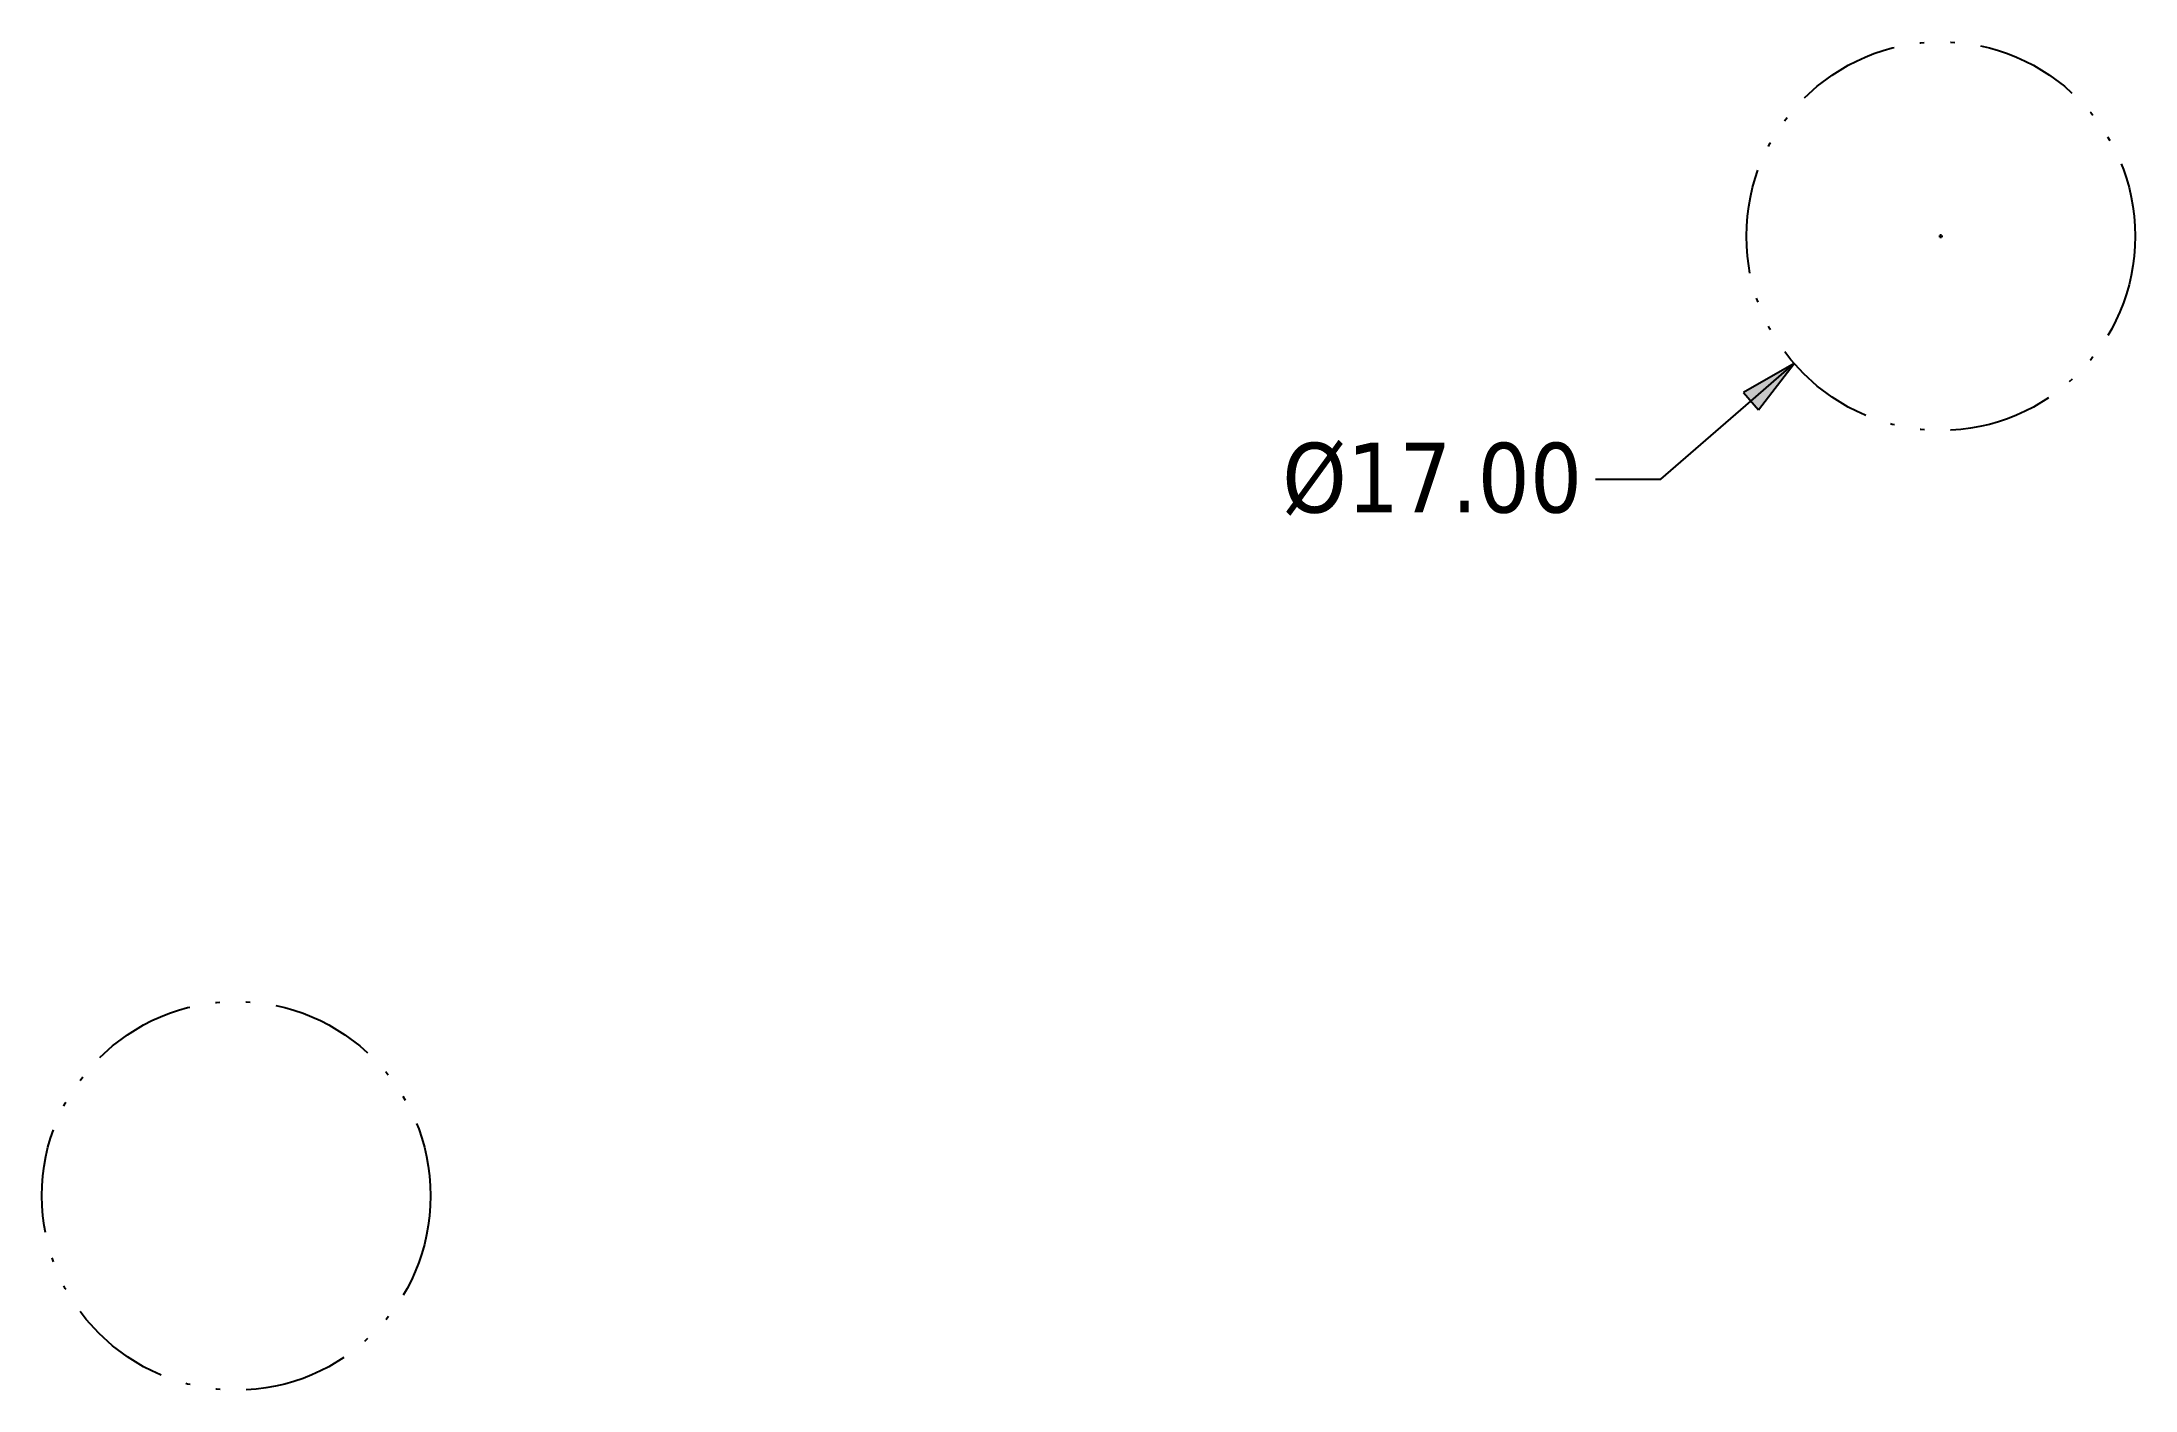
# Paper-space layout 'Sheet' of a CAD drawing. Header units: millimetres. Extents: x 63.3 to 154.9, y 156.8 to 215.8.
import ezdxf

# ---------------------------------------------------------------- set-up
doc = ezdxf.new("R2010")
doc.units = ezdxf.units.MM
doc.linetypes.add('Dash Double Dot', pattern=[8.36, 4.56, -1.14, 0.19, -1.14, 0.19, -1.14])
doc.layers.add('AM_5', color=92, linetype='Continuous', lineweight=25)
doc.styles.add('Note Text (ANSI)', font='TAHOMA.TTF')
doc.dimstyles.new('Default - mm (ANSI)$3', dxfattribs={"dimtxt": 3.048, "dimasz": 2.5, "dimexe": 3.175, "dimexo": 1.6002, "dimgap": 0.8, "dimtad": 0, "dimtih": 1, "dimtoh": 1, "dimzin": 4, "dimdsep": 46, "dimtxsty": 'Note Text (ANSI)', "dimblk": 'Filled-1', "dimcen": 0.09, "dimclrd": 256, "dimclre": 256, "dimclrt": 256, "dimadec": 1, "dimazin": 1, "dimtfac": 1, "dimtofl": 0, "dimtmove": 0, "dimatfit": 3, "dimfxl": 1, "dimtolj": 1, "dimtzin": 4, "dimlwd": -1, "dimlwe": -1, "dimarcsym": 0})

# ---------------------------------------------------------------- blocks, each defined once
blk = doc.blocks.new('Filled-1')
at = {"color": 0}
for p, q in [((0, 0), (-1, 0.2)), ((-1, 0.2), (-1, -0.2)), ((-1, 0), (0, 0)), ((-1, -0.2), (0, 0))]:
    blk.add_line(p, q, dxfattribs=at)
blk.add_solid([(-1, -0.2), (0, 0), (-1, 0.2)], dxfattribs=at)
blk = doc.blocks.new('*D23')
at = {"layer": 'AM_5', "color": 0, "transparency": 16777216}
for p, q in [((146.285, 207.303), (146.465, 207.303)), ((146.375, 207.213), (146.375, 207.393)), ((134.125, 196.669), (138.068, 200.092)), ((131.275, 196.669), (134.125, 196.669))]:
    blk.add_line(p, q, dxfattribs=at)
at = {"layer": 'Defpoints', "color": 0, "transparency": 16777216}
for p in [(152.794, 212.875), (139.956, 201.73)]:
    blk.add_point(p, dxfattribs=at)
at = {"layer": 'AM_5', "color": 0, "transparency": 16777216, "xscale": 2.5, "yscale": 2.5, "zscale": 2.5, "rotation": 40.9614493433634}
blk.add_blockref('Filled-1', (139.956, 201.73), dxfattribs=at)
at = {"layer": 'AM_5', "color": 0, "transparency": 16777216, "insert": (124.129, 196.669), "char_height": 3.048, "attachment_point": 5, "style": 'Note Text (ANSI)'}
blk.add_mtext('\\A1;%%C17.00}', dxfattribs=at)

psp = doc.layouts.new('Sheet')

# ---------------------------------------------------------------- linework, layer by layer
at = {"linetype": 'Dash Double Dot'}
for centre in [(146.375, 207.303), (71.818, 165.326)]:
    psp.add_circle(centre, 8.5, dxfattribs=at)

# ---------------------------------------------------------------- dimensions: what is measured, and where the dimension line sits
at = {"layer": 'AM_5', "color": 250}
dim = psp.add_diameter_dim_2p(p1=(152.794, 212.875), p2=(139.956, 201.73), dimstyle='Default - mm (ANSI)$3', override={"dimpost": '%%C<>}', "dimclrd": 0, "dimclre": 0, "dimclrt": 0}, dxfattribs=at)
dim.commit()
dim.dimension.update_dxf_attribs({"geometry": '*D23', "text_midpoint": (124.129, 196.669), "dimtype": 163})

doc.saveas('drawing.dxf')
